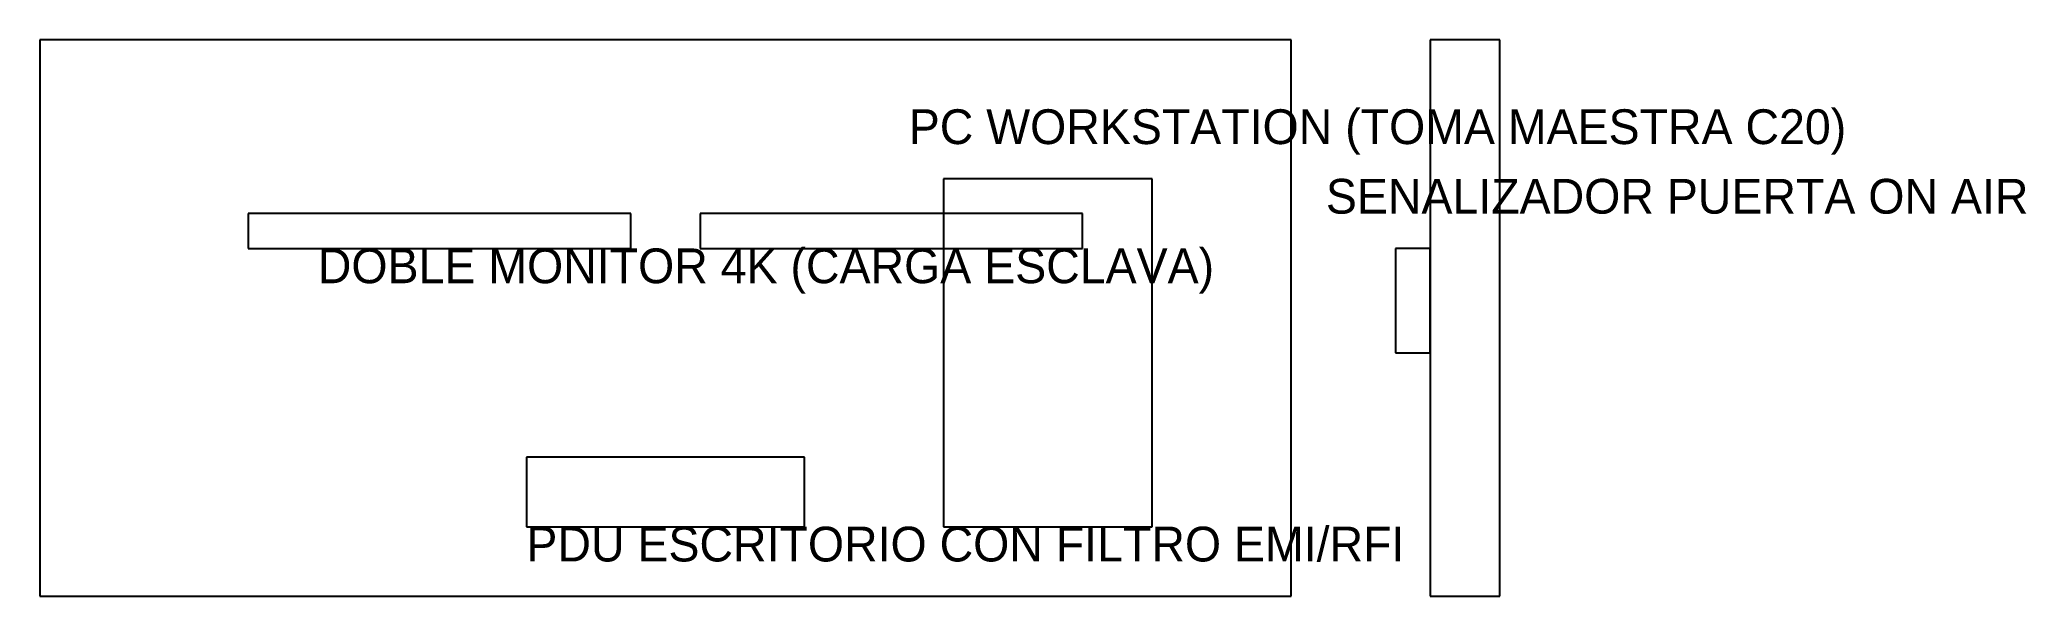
# Model space of a CAD drawing. Extents: x 0 to 2857, y 0 to 800.
import ezdxf

# ---------------------------------------------------------------- set-up
doc = ezdxf.new("R2010")
doc.units = 0

msp = doc.modelspace()

# ---------------------------------------------------------------- linework, layer by layer
at = {"layer": 'MESA_OFICINA', "color": 7}
for p, q in [((1800, 800), (0, 800)), ((0, 800), (0, 0)), ((1800, 0), (1800, 800)), ((0, 0), (1800, 0))]:
    msp.add_line(p, q, dxfattribs=at)
at = {"layer": 'MONITORES', "color": 4}
for p, q in [((850, 550), (300, 550)), ((300, 550), (300, 500)), ((850, 500), (850, 550)), ((1500, 550), (950, 550)), ((950, 550), (950, 500)), ((1500, 500), (1500, 550)), ((300, 500), (850, 500)), ((950, 500), (1500, 500))]:
    msp.add_line(p, q, dxfattribs=at)
at = {"layer": 'PC_MAESTRO', "color": 3}
for p, q in [((1600, 600), (1300, 600)), ((1300, 600), (1300, 100)), ((1600, 100), (1600, 600)), ((1300, 100), (1600, 100))]:
    msp.add_line(p, q, dxfattribs=at)
at = {"layer": 'PDU_FILTRADA', "color": 5}
for p, q in [((1100, 200), (700, 200)), ((700, 200), (700, 100)), ((1100, 100), (1100, 200)), ((700, 100), (1100, 100))]:
    msp.add_line(p, q, dxfattribs=at)
at = {"layer": 'PUERTA_OFICINA', "color": 1}
for p, q in [((2100, 800), (2000, 800)), ((2000, 800), (2000, 0)), ((2100, 0), (2100, 800)), ((2000, 0), (2100, 0))]:
    msp.add_line(p, q, dxfattribs=at)
at = {"layer": 'SENALIZADOR_ON_AIR', "color": 1}
for p, q in [((2000, 500), (1950, 500)), ((1950, 500), (1950, 350)), ((2000, 350), (2000, 500)), ((1950, 350), (2000, 350))]:
    msp.add_line(p, q, dxfattribs=at)

# ---------------------------------------------------------------- texts
at = {"layer": 'TEXTOS', "color": 3}
msp.add_text('PC WORKSTATION (TOMA MAESTRA C20)', height=50, dxfattribs=at).set_placement((1250, 650))
at = {"layer": 'TEXTOS', "color": 1}
msp.add_text('SENALIZADOR PUERTA ON AIR', height=50, dxfattribs=at).set_placement((1850, 550))
at = {"layer": 'TEXTOS', "color": 4}
msp.add_text('DOBLE MONITOR 4K (CARGA ESCLAVA)', height=50, dxfattribs=at).set_placement((400, 450))
at = {"layer": 'TEXTOS', "color": 5}
msp.add_text('PDU ESCRITORIO CON FILTRO EMI/RFI', height=50, dxfattribs=at).set_placement((700, 50))

doc.saveas('drawing.dxf')
